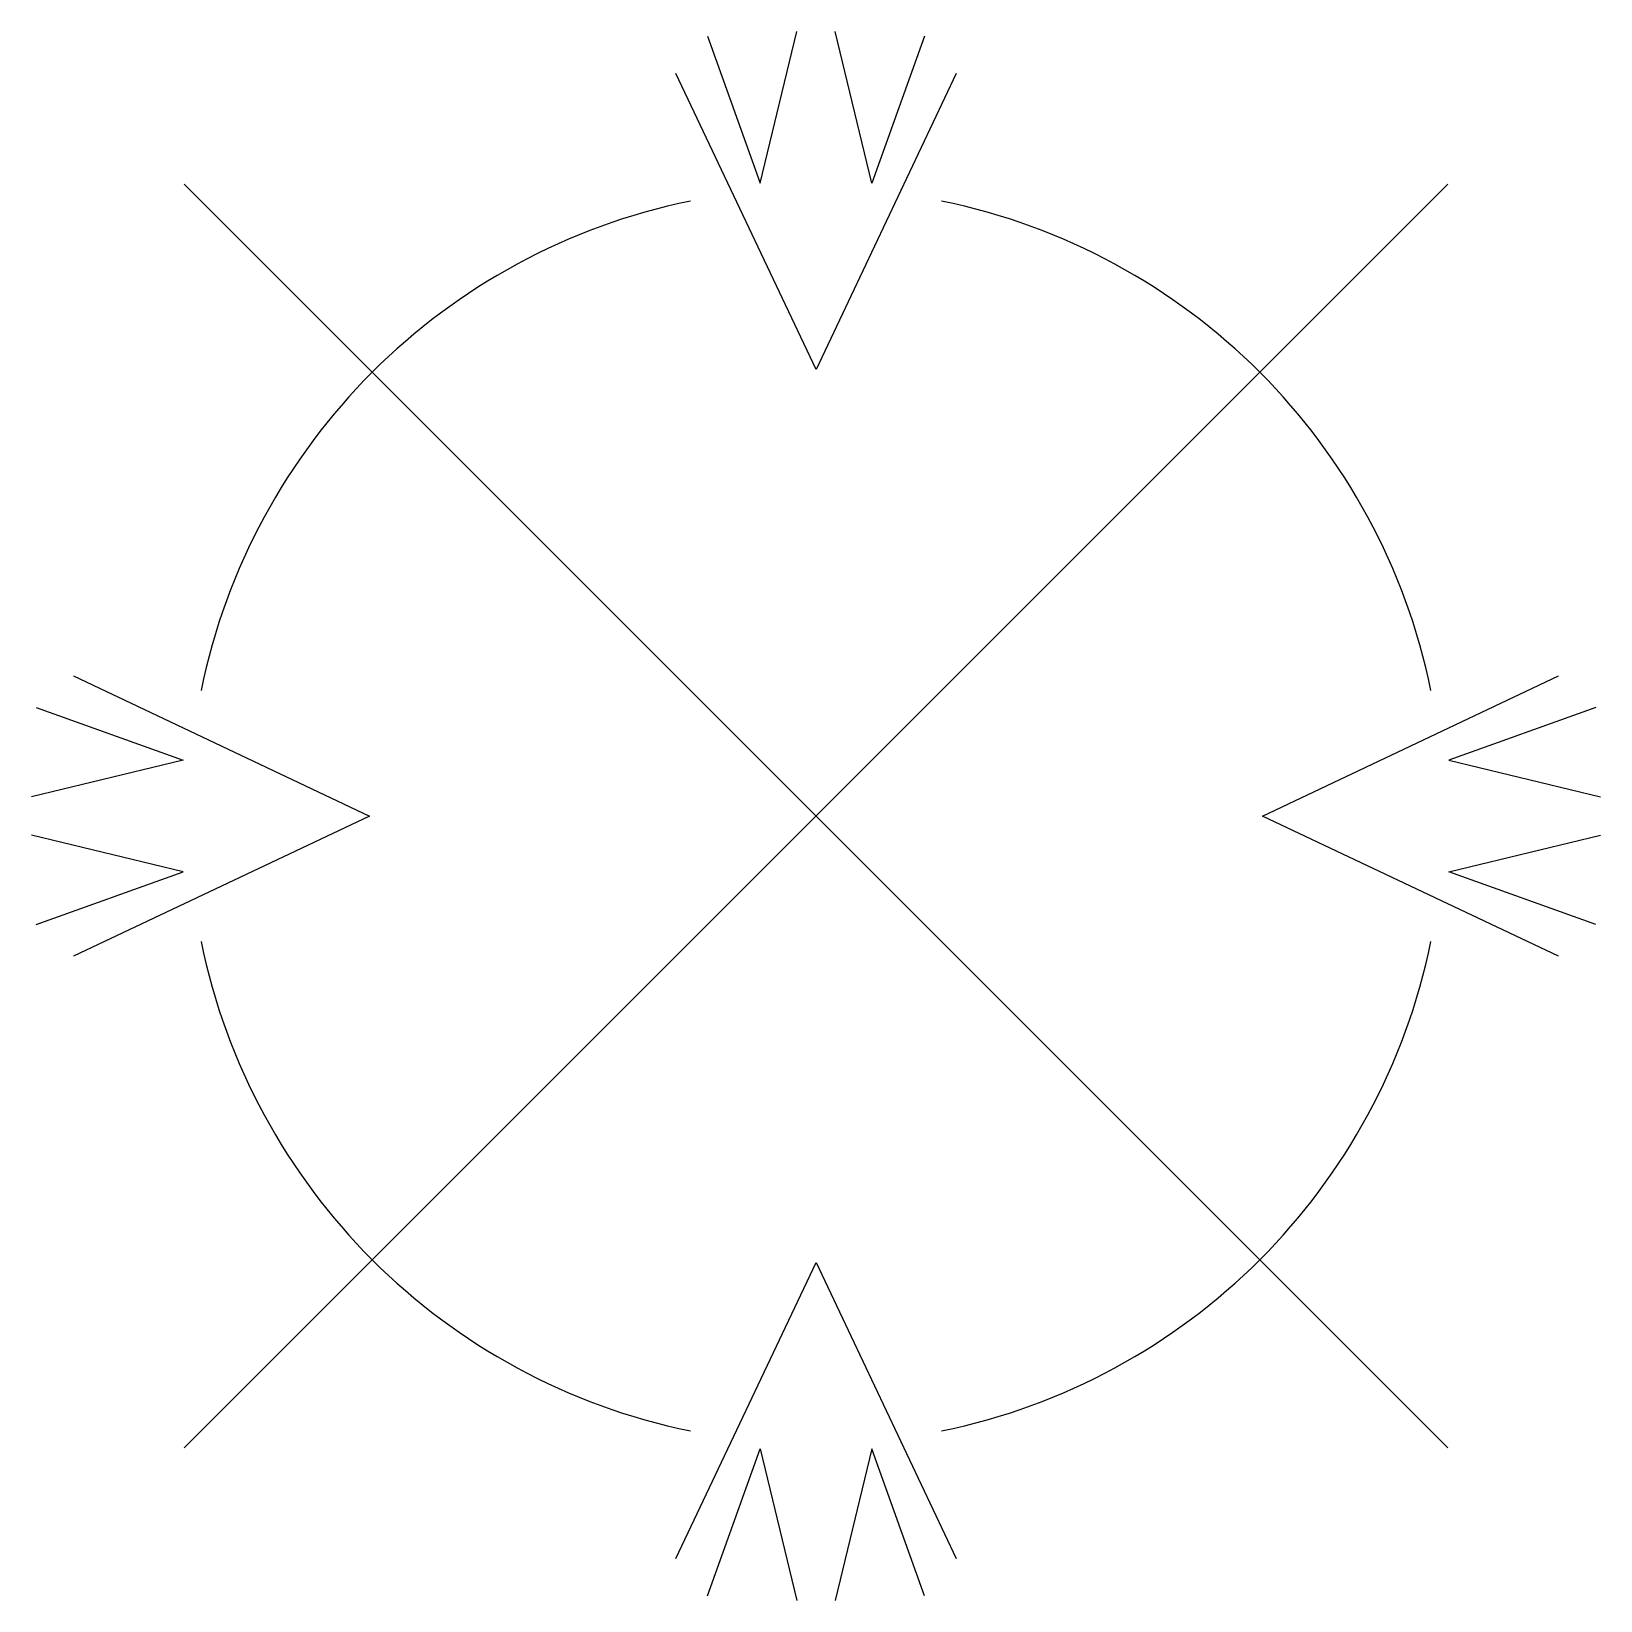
# Model space of a CAD drawing. Header units: metres. Extents: x -0.94 to 0.94, y -0.94 to 0.94.
import ezdxf

# ---------------------------------------------------------------- set-up
doc = ezdxf.new("R2010")
doc.units = ezdxf.units.M
doc.header["$LTSCALE"] = 0.2

msp = doc.modelspace()

# ---------------------------------------------------------------- linework, layer by layer
at = {"lineweight": -3}
for p, q in [((-0.755, 0.755), (0.755, -0.755)), ((0.755, 0.755), (-0.755, -0.755))]:
    msp.add_line(p, q, dxfattribs=at)
at = {"flags": 128}
for points in [[(-0.1295, 0.9321), (-0.0668, 0.7565), (-0.0229, 0.9377)], [(0.1295, 0.9321), (0.0668, 0.7565), (0.0229, 0.9377)], [(0.1675, 0.8874), (0, 0.5338), (-0.1675, 0.8874)], [(-0.8874, 0.1675), (-0.5338, 0), (-0.8874, -0.1675)], [(0.8874, -0.1675), (0.5338, 0), (0.8874, 0.1675)], [(-0.9321, 0.1295), (-0.7565, 0.0668), (-0.9377, 0.0229)], [(0.9321, 0.1295), (0.7565, 0.0668), (0.9377, 0.0229)], [(-0.9321, -0.1295), (-0.7565, -0.0668), (-0.9377, -0.0229)], [(0.9321, -0.1295), (0.7565, -0.0668), (0.9377, -0.0229)], [(-0.1675, -0.8874), (0, -0.5338), (0.1675, -0.8874)], [(-0.1295, -0.9321), (-0.0668, -0.7565), (-0.0229, -0.9377)], [(0.1295, -0.9321), (0.0668, -0.7565), (0.0229, -0.9377)]]:
    msp.add_lwpolyline(points, dxfattribs=at)
for start, end in [(101.537, 168.463), (11.537, 78.463), (191.537, 258.463), (281.537, 348.463)]:
    msp.add_arc((0, 0), 0.75, start, end)

doc.saveas('drawing.dxf')
